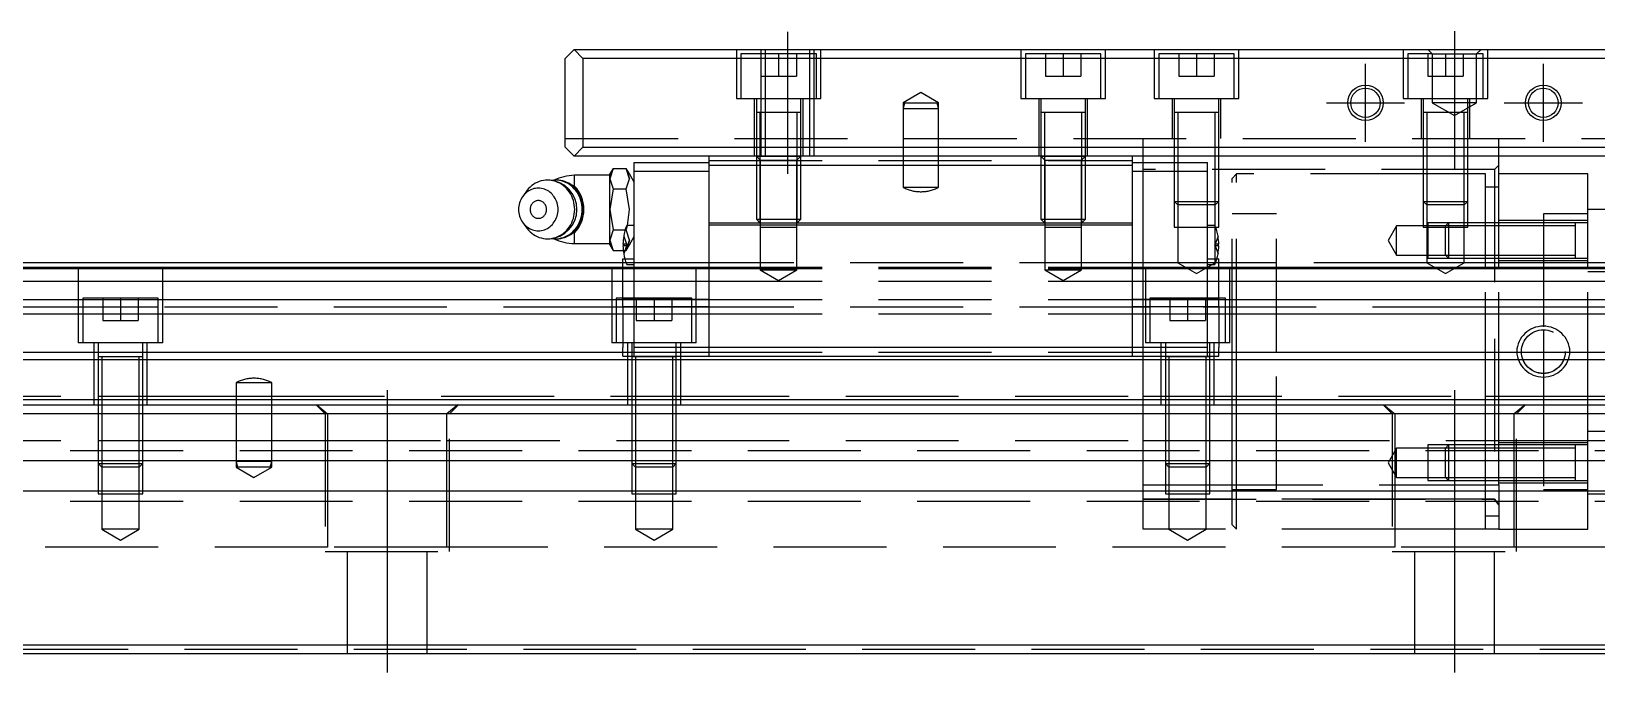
# Model space of a CAD drawing. Extents: x -11 to 1025, y -330 to 120.
# Drawn here: x 250 to 426, y -307.1 to -234 of the extents above; entities that cross this region are included whole.
import ezdxf

# ---------------------------------------------------------------- set-up
doc = ezdxf.new("R2010")
doc.units = 0
doc.linetypes.add('CENTER', pattern=[50.8, 31.75, -6.35, 6.35, -6.35])
doc.linetypes.add('DASHED', pattern=[19.05, 12.7, -6.35])
doc.layers.get('0').update_dxf_attribs({"linetype": 'CONTINUOUS'})
doc.layers.add('CENTER', color=1, linetype='CENTER')

msp = doc.modelspace()

# ---------------------------------------------------------------- linework, layer by layer
at = {"color": 7, "linetype": 'CONTINUOUS'}
for p, q in [((311, -236), (310, -237)), ((310, -247), (310, -237)), ((311, -236), (509, -236)), ((312, -237), (311, -236)), ((312, -237), (312, -247)), ((508, -237), (312, -237)), ((336.5, -243.1), (331.5, -243.1)), ((336.5, -243.1), (331.5, -243.1)), ((368.5, -243.1), (363.5, -243.1)), ((368.5, -243.1), (363.5, -243.1)), ((310, -247), (311, -248)), ((311, -248), (312, -247)), ((509, -248), (311, -248)), ((312, -247), (508, -247)), ((326.2, -249), (326.2, -248)), ((373.8, -249), (373.8, -248)), ((375, -248.7), (375, -248)), ((415, -260.5), (415, -248)), ((315.4, -249.38), (315.04, -250)), ((315.4, -249.38), (315.04, -250.54)), ((315.4, -249.38), (315.4, -249.38)), ((315.4, -249.38), (316.87, -249.38)), ((317.22, -250), (316.87, -249.38)), ((317.22, -250.54), (316.87, -249.38)), ((317.77, -249.7), (317.77, -248.7)), ((317.77, -248.7), (326.2, -248.7)), ((317.77, -269.5), (317.77, -249.7)), ((317.77, -249.7), (326.2, -249.7)), ((326.2, -255.5), (326.2, -249)), ((326.2, -249), (373.8, -249)), ((373.8, -248.7), (382.23, -248.7)), ((373.8, -255.5), (373.8, -249)), ((373.8, -249.7), (382.23, -249.7)), ((382.23, -249.7), (382.23, -248.7)), ((382.23, -269.5), (382.23, -249.7)), ((305.88, -251.65), (305.71, -251.84)), ((306.05, -251.48), (305.88, -251.65)), ((306.24, -251.32), (306.05, -251.48)), ((306.31, -251.71), (306.15, -251.78)), ((306.44, -251.18), (306.24, -251.32)), ((306.48, -251.66), (306.31, -251.71)), ((306.64, -251.05), (306.44, -251.18)), ((306.65, -251.63), (306.48, -251.66)), ((306.86, -250.95), (306.64, -251.05)), ((306.82, -251.61), (306.65, -251.63)), ((307, -251.6), (306.82, -251.61)), ((307.08, -250.86), (306.86, -250.95)), ((307.17, -251.61), (307, -251.6)), ((307.31, -250.79), (307.08, -250.86)), ((307.34, -251.63), (307.17, -251.61)), ((307.55, -250.74), (307.31, -250.79)), ((307.51, -251.67), (307.34, -251.63)), ((307.68, -251.72), (307.51, -251.67)), ((307.78, -250.71), (307.55, -250.74)), ((307.84, -251.79), (307.68, -251.72)), ((308.02, -250.7), (307.78, -250.71)), ((308.26, -250.71), (308.02, -250.7)), ((308.5, -250.74), (308.26, -250.71)), ((308.88, -250.7), (308.47, -250.73)), ((308.73, -250.79), (308.5, -250.74)), ((308.96, -250.86), (308.73, -250.79)), ((309.12, -250.71), (308.88, -250.7)), ((309.03, -250.7), (308.88, -250.7)), ((309.19, -250.95), (308.96, -250.86)), ((309.27, -250.71), (309.03, -250.7)), ((309.36, -250.74), (309.12, -250.71)), ((309.4, -251.06), (309.19, -250.95)), ((309.51, -250.74), (309.27, -250.71)), ((309.59, -250.79), (309.36, -250.74)), ((309.61, -251.19), (309.4, -251.06)), ((309.74, -250.79), (309.51, -250.74)), ((309.82, -250.86), (309.59, -250.79)), ((309.81, -251.33), (309.61, -251.19)), ((309.97, -250.86), (309.74, -250.79)), ((310, -251.49), (309.81, -251.33)), ((310.04, -250.95), (309.82, -250.86)), ((310.2, -250.95), (309.97, -250.86)), ((310.17, -251.67), (310, -251.49)), ((310.26, -251.06), (310.04, -250.95)), ((310.34, -251.86), (310.17, -251.67)), ((310.42, -251.06), (310.2, -250.95)), ((310.47, -251.19), (310.26, -251.06)), ((310.28, -250.99), (311.04, -251.39)), ((310.62, -251.19), (310.42, -251.06)), ((310.67, -251.33), (310.47, -251.19)), ((310.82, -251.33), (310.62, -251.19)), ((310.86, -251.49), (310.67, -251.33)), ((311.01, -251.49), (310.82, -251.33)), ((311.03, -251.67), (310.86, -251.49)), ((311.19, -251.67), (311.01, -251.49)), ((311.2, -251.86), (311.03, -251.67)), ((315.04, -250.15), (311.04, -250.15)), ((311.04, -251.39), (311.04, -250.15)), ((311.35, -251.86), (311.19, -251.67)), ((315.04, -250.54), (315.04, -250)), ((315.04, -254), (315.04, -250.54)), ((315.04, -250.54), (315.4, -251.69)), ((315.4, -251.69), (315.04, -254)), ((315.4, -251.69), (316.87, -251.69)), ((316.87, -251.69), (317.22, -250.54)), ((317.22, -254), (316.87, -251.69)), ((317.77, -250.94), (317.22, -250)), ((425, -250), (415, -250)), ((425, -260.5), (425, -250)), ((304.83, -253.43), (304.8, -253.62)), ((304.88, -253.25), (304.83, -253.43)), ((304.94, -253.07), (304.88, -253.25)), ((305.02, -252.9), (304.94, -253.07)), ((305.1, -252.73), (305.02, -252.9)), ((305.2, -252.58), (305.1, -252.73)), ((305.56, -252.04), (305.2, -252.58)), ((305.31, -252.43), (305.2, -252.58)), ((305.43, -252.29), (305.31, -252.43)), ((305.56, -252.16), (305.43, -252.29)), ((305.71, -251.84), (305.56, -252.04)), ((305.69, -252.05), (305.56, -252.16)), ((305.84, -251.95), (305.69, -252.05)), ((305.99, -251.86), (305.84, -251.95)), ((306.15, -251.78), (305.99, -251.86)), ((306.23, -253.43), (306.19, -253.5)), ((306.28, -253.36), (306.23, -253.43)), ((306.33, -253.29), (306.28, -253.36)), ((306.39, -253.23), (306.33, -253.29)), ((306.46, -253.18), (306.39, -253.23)), ((306.52, -253.13), (306.46, -253.18)), ((306.59, -253.09), (306.52, -253.13)), ((306.67, -253.06), (306.59, -253.09)), ((306.75, -253.03), (306.67, -253.06)), ((306.82, -253.02), (306.75, -253.03)), ((306.9, -253), (306.82, -253.02)), ((306.99, -253), (306.9, -253)), ((307.07, -253), (306.99, -253)), ((307.15, -253.02), (307.07, -253)), ((307.22, -253.03), (307.15, -253.02)), ((307.3, -253.06), (307.22, -253.03)), ((307.38, -253.09), (307.3, -253.06)), ((307.45, -253.13), (307.38, -253.09)), ((307.52, -253.18), (307.45, -253.13)), ((307.58, -253.23), (307.52, -253.18)), ((307.64, -253.29), (307.58, -253.23)), ((307.69, -253.36), (307.64, -253.29)), ((307.74, -253.43), (307.69, -253.36)), ((307.79, -253.5), (307.74, -253.43)), ((308, -251.87), (307.84, -251.79)), ((308.15, -251.96), (308, -251.87)), ((308.29, -252.06), (308.15, -251.96)), ((308.43, -252.18), (308.29, -252.06)), ((308.56, -252.31), (308.43, -252.18)), ((308.67, -252.45), (308.56, -252.31)), ((308.78, -252.59), (308.67, -252.45)), ((308.88, -252.75), (308.78, -252.59)), ((308.96, -252.91), (308.88, -252.75)), ((309.03, -253.08), (308.96, -252.91)), ((309.09, -253.26), (309.03, -253.08)), ((309.14, -253.44), (309.09, -253.26)), ((309.18, -253.63), (309.14, -253.44)), ((310.49, -252.06), (310.34, -251.86)), ((310.62, -252.28), (310.49, -252.06)), ((310.74, -252.5), (310.62, -252.28)), ((310.84, -252.74), (310.74, -252.5)), ((310.92, -252.98), (310.84, -252.74)), ((310.98, -253.23), (310.92, -252.98)), ((311.03, -253.48), (310.98, -253.23)), ((311.06, -253.74), (311.03, -253.48)), ((311.34, -252.06), (311.2, -251.86)), ((311.48, -252.28), (311.34, -252.06)), ((311.5, -252.06), (311.35, -251.86)), ((311.59, -252.5), (311.48, -252.28)), ((311.63, -252.28), (311.5, -252.06)), ((311.69, -252.74), (311.59, -252.5)), ((311.75, -252.5), (311.63, -252.28)), ((311.78, -252.98), (311.69, -252.74)), ((311.85, -252.74), (311.75, -252.5)), ((311.84, -253.23), (311.78, -252.98)), ((311.89, -253.48), (311.84, -253.23)), ((311.93, -252.98), (311.85, -252.74)), ((311.92, -253.74), (311.89, -253.48)), ((312, -253.23), (311.93, -252.98)), ((312.04, -253.48), (312, -253.23)), ((312.07, -253.74), (312.04, -253.48)), ((304.8, -253.62), (304.77, -253.81)), ((304.77, -253.81), (304.77, -254)), ((304.77, -254), (304.77, -254.19)), ((304.77, -254.19), (304.8, -254.38)), ((304.8, -254.38), (304.83, -254.57)), ((304.83, -254.57), (304.88, -254.75)), ((304.88, -254.75), (304.94, -254.93)), ((304.94, -254.93), (305.02, -255.1)), ((305.02, -255.1), (305.1, -255.27)), ((306.08, -253.83), (306.06, -253.91)), ((306.06, -253.91), (306.06, -254)), ((306.06, -254), (306.06, -254.09)), ((306.06, -254.09), (306.08, -254.17)), ((306.09, -253.74), (306.08, -253.83)), ((306.08, -254.17), (306.09, -254.26)), ((306.12, -253.66), (306.09, -253.74)), ((306.09, -254.26), (306.12, -254.34)), ((306.15, -253.58), (306.12, -253.66)), ((306.12, -254.34), (306.15, -254.42)), ((306.19, -253.5), (306.15, -253.58)), ((306.15, -254.42), (306.19, -254.5)), ((306.19, -254.5), (306.23, -254.57)), ((306.23, -254.57), (306.28, -254.64)), ((306.28, -254.64), (306.33, -254.71)), ((306.33, -254.71), (306.39, -254.77)), ((306.39, -254.77), (306.46, -254.82)), ((306.46, -254.82), (306.52, -254.87)), ((306.52, -254.87), (306.59, -254.91)), ((306.59, -254.91), (306.67, -254.94)), ((306.67, -254.94), (306.75, -254.97)), ((306.75, -254.97), (306.82, -254.98)), ((306.82, -254.98), (306.9, -255)), ((306.9, -255), (306.99, -255)), ((306.99, -255), (307.07, -255)), ((307.07, -255), (307.15, -254.98)), ((307.15, -254.98), (307.22, -254.97)), ((307.22, -254.97), (307.3, -254.94)), ((307.3, -254.94), (307.38, -254.91)), ((307.38, -254.91), (307.45, -254.87)), ((307.45, -254.87), (307.52, -254.82)), ((307.52, -254.82), (307.58, -254.77)), ((307.58, -254.77), (307.64, -254.71)), ((307.64, -254.71), (307.69, -254.64)), ((307.69, -254.64), (307.74, -254.57)), ((307.74, -254.57), (307.79, -254.5)), ((307.82, -253.58), (307.79, -253.5)), ((307.79, -254.5), (307.82, -254.42)), ((307.85, -253.66), (307.82, -253.58)), ((307.82, -254.42), (307.85, -254.34)), ((307.88, -253.74), (307.85, -253.66)), ((307.85, -254.34), (307.88, -254.26)), ((307.9, -253.83), (307.88, -253.74)), ((307.88, -254.26), (307.9, -254.17)), ((307.91, -253.91), (307.9, -253.83)), ((307.9, -254.17), (307.91, -254.09)), ((307.91, -254), (307.91, -253.91)), ((307.91, -254.09), (307.91, -254)), ((308.88, -255.25), (308.96, -255.09)), ((308.96, -255.09), (309.03, -254.92)), ((309.03, -254.92), (309.09, -254.74)), ((309.09, -254.74), (309.14, -254.56)), ((309.14, -254.56), (309.18, -254.37)), ((309.2, -253.81), (309.18, -253.63)), ((309.18, -254.37), (309.2, -254.19)), ((309.2, -254), (309.2, -253.81)), ((309.2, -254.19), (309.2, -254)), ((310.84, -255.26), (310.92, -255.02)), ((310.92, -255.02), (310.98, -254.77)), ((310.98, -254.77), (311.03, -254.52)), ((311.03, -254.52), (311.06, -254.26)), ((311.07, -254), (311.06, -253.74)), ((311.06, -254.26), (311.07, -254)), ((311.69, -255.26), (311.78, -255.02)), ((311.78, -255.02), (311.84, -254.77)), ((311.84, -254.77), (311.89, -254.52)), ((311.85, -255.26), (311.93, -255.02)), ((311.89, -254.52), (311.92, -254.26)), ((311.93, -254), (311.92, -253.74)), ((311.92, -254.26), (311.93, -254)), ((311.93, -255.02), (312, -254.77)), ((312, -254.77), (312.04, -254.52)), ((312.04, -254.52), (312.07, -254.26)), ((312.08, -254), (312.07, -253.74)), ((312.07, -254.26), (312.08, -254)), ((315.04, -254), (315.4, -256.31)), ((315.04, -257.46), (315.04, -254)), ((317, -255.8), (317.22, -254)), ((429, -254), (425, -254)), ((305.1, -255.27), (305.2, -255.42)), ((305.2, -255.42), (305.31, -255.57)), ((305.2, -255.42), (305.56, -255.96)), ((305.31, -255.57), (305.43, -255.71)), ((305.43, -255.71), (305.56, -255.84)), ((305.56, -255.84), (305.69, -255.95)), ((305.56, -255.96), (305.71, -256.16)), ((305.69, -255.95), (305.84, -256.05)), ((305.71, -256.16), (305.88, -256.35)), ((305.84, -256.05), (305.99, -256.14)), ((305.88, -256.35), (306.05, -256.52)), ((305.99, -256.14), (306.15, -256.22)), ((306.05, -256.52), (306.24, -256.68)), ((306.15, -256.22), (306.31, -256.29)), ((306.24, -256.68), (306.44, -256.82)), ((306.31, -256.29), (306.48, -256.34)), ((306.44, -256.82), (306.64, -256.95)), ((306.48, -256.34), (306.65, -256.37)), ((306.64, -256.95), (306.86, -257.05)), ((306.65, -256.37), (306.82, -256.39)), ((306.82, -256.39), (307, -256.4)), ((307, -256.4), (307.17, -256.39)), ((307.17, -256.39), (307.34, -256.37)), ((307.34, -256.37), (307.51, -256.33)), ((307.51, -256.33), (307.68, -256.28)), ((307.68, -256.28), (307.84, -256.21)), ((307.84, -256.21), (308, -256.13)), ((308, -256.13), (308.15, -256.04)), ((308.15, -256.04), (308.29, -255.94)), ((308.29, -255.94), (308.43, -255.82)), ((308.43, -255.82), (308.56, -255.69)), ((308.56, -255.69), (308.67, -255.55)), ((308.67, -255.55), (308.78, -255.41)), ((308.78, -255.41), (308.88, -255.25)), ((309.19, -257.05), (309.4, -256.94)), ((309.4, -256.94), (309.61, -256.81)), ((309.61, -256.81), (309.81, -256.67)), ((309.81, -256.67), (310, -256.51)), ((310, -256.51), (310.17, -256.33)), ((310.04, -257.05), (310.26, -256.94)), ((310.17, -256.33), (310.34, -256.14)), ((310.2, -257.05), (310.42, -256.94)), ((310.26, -256.94), (310.47, -256.81)), ((311.04, -256.61), (310.28, -257.01)), ((310.34, -256.14), (310.49, -255.94)), ((310.42, -256.94), (310.62, -256.81)), ((310.47, -256.81), (310.67, -256.67)), ((310.49, -255.94), (310.62, -255.72)), ((310.62, -255.72), (310.74, -255.5)), ((310.62, -256.81), (310.82, -256.67)), ((310.67, -256.67), (310.86, -256.51)), ((310.74, -255.5), (310.84, -255.26)), ((310.82, -256.67), (311.01, -256.51)), ((310.86, -256.51), (311.03, -256.33)), ((311.01, -256.51), (311.19, -256.33)), ((311.03, -256.33), (311.2, -256.14)), ((311.04, -257.85), (311.04, -256.61)), ((311.19, -256.33), (311.35, -256.14)), ((311.2, -256.14), (311.34, -255.94)), ((311.34, -255.94), (311.48, -255.72)), ((311.35, -256.14), (311.5, -255.94)), ((311.48, -255.72), (311.59, -255.5)), ((311.5, -255.94), (311.63, -255.72)), ((311.59, -255.5), (311.69, -255.26)), ((311.63, -255.72), (311.75, -255.5)), ((311.75, -255.5), (311.85, -255.26)), ((315.4, -256.31), (315.04, -257.46)), ((315.4, -256.31), (316.74, -256.31)), ((317.77, -255.8), (316.99, -255.8)), ((326.2, -255.5), (373.8, -255.5)), ((326.2, -255.75), (326.2, -255.5)), ((326.2, -269.5), (326.2, -255.75)), ((326.2, -255.75), (373.8, -255.75)), ((373.8, -255.75), (373.8, -255.5)), ((373.8, -269.5), (373.8, -255.75)), ((383.01, -255.8), (382.23, -255.8)), ((423.6, -257.36), (423.6, -255.5)), ((423.6, -257.5), (423.6, -255.5)), ((306.86, -257.05), (307.08, -257.14)), ((307.08, -257.14), (307.31, -257.21)), ((307.31, -257.21), (307.55, -257.26)), ((307.55, -257.26), (307.78, -257.29)), ((307.78, -257.29), (308.02, -257.3)), ((308.02, -257.3), (308.26, -257.29)), ((308.26, -257.29), (308.5, -257.26)), ((308.47, -257.27), (308.88, -257.3)), ((308.5, -257.26), (308.73, -257.21)), ((308.73, -257.21), (308.96, -257.14)), ((308.88, -257.3), (309.12, -257.29)), ((308.88, -257.3), (309.03, -257.3)), ((308.96, -257.14), (309.19, -257.05)), ((309.03, -257.3), (309.27, -257.29)), ((309.12, -257.29), (309.36, -257.26)), ((309.27, -257.29), (309.51, -257.26)), ((309.36, -257.26), (309.59, -257.21)), ((309.51, -257.26), (309.74, -257.21)), ((309.59, -257.21), (309.82, -257.14)), ((309.74, -257.21), (309.97, -257.14)), ((309.82, -257.14), (310.04, -257.05)), ((309.97, -257.14), (310.2, -257.05)), ((311.04, -257.85), (315.04, -257.85)), ((315.04, -258), (315.04, -257.46)), ((315.04, -257.46), (315.4, -258.62)), ((315.04, -258), (315.4, -258.62)), ((315.4, -258.62), (315.4, -258.62)), ((315.4, -258.62), (316.53, -258.62)), ((316.5, -257.9), (316.58, -257.9)), ((316.58, -258.1), (316.5, -258.1)), ((316.58, -257.9), (316.58, -258.1)), ((383.42, -258.1), (383.42, -257.9)), ((383.42, -257.9), (383.5, -257.9)), ((383.5, -258.1), (383.42, -258.1)), ((423.6, -257.64), (423.6, -257.36)), ((423.6, -259.5), (423.6, -257.64)), ((0, -260.5), (316.5, -260.5)), ((316.5, -260), (28, -260)), ((316.5, -262.17), (316.5, -259.57)), ((316.5, -259.57), (316.71, -259.57)), ((316.99, -260.2), (317.77, -260.2)), ((382.23, -260.2), (383.01, -260.2)), ((383.29, -259.57), (383.5, -259.57)), ((383.5, -262.17), (383.5, -259.57)), ((383.5, -260.5), (436.5, -260.5)), ((423.6, -259.5), (423.6, -259.5)), ((0, -260.66), (316.5, -260.66)), ((0, -262.06), (316.5, -262.06)), ((316.5, -264.08), (316.5, -262.17)), ((383.5, -260.66), (436.5, -260.66)), ((383.5, -262.06), (436.5, -262.06)), ((383.5, -264.08), (383.5, -262.17)), ((0, -264.14), (316.5, -264.14)), ((0, -265.76), (316.5, -265.76)), ((316.5, -264.08), (317.77, -264.08)), ((316.5, -264.93), (316.5, -264.08)), ((316.5, -264.93), (316.5, -269.54)), ((316.5, -264.93), (317.77, -264.93)), ((382.23, -264.08), (383.5, -264.08)), ((382.23, -264.93), (383.5, -264.93)), ((383.5, -264.93), (383.5, -264.08)), ((383.5, -264.14), (436.5, -264.14)), ((383.5, -264.93), (383.5, -269.54)), ((383.5, -265.76), (436.5, -265.76)), ((0, -270.05), (316.5, -270.05)), ((0, -270.9), (820, -270.9)), ((316.5, -270.5), (316.5, -269.54)), ((316.5, -270.5), (317.77, -270.5)), ((317.77, -270.5), (317.77, -269.5)), ((317.77, -269.5), (326.2, -269.5)), ((317.77, -270.5), (326.2, -270.5)), ((326.2, -270.5), (326.2, -269.5)), ((326.2, -269.5), (373.8, -269.5)), ((326.2, -270.5), (373.8, -270.5)), ((373.8, -269.5), (382.23, -269.5)), ((373.8, -270.5), (373.8, -269.5)), ((373.8, -270.5), (382.23, -270.5)), ((382.23, -270.5), (382.23, -269.5)), ((382.23, -270.5), (383.5, -270.5)), ((383.5, -270.5), (383.5, -269.54)), ((383.5, -270.05), (436.5, -270.05)), ((0, -275.4), (820, -275.4)), ((1, -276), (819, -276)), ((818, -277), (2, -277)), ((423.6, -284.5), (423.6, -280.5)), ((423.6, -282.5), (423.6, -280.5)), ((423.6, -282.5), (423.6, -280.5)), ((818, -282.3), (2, -282.3)), ((423.6, -284.5), (423.6, -284.15)), ((818, -285.7), (2, -285.7)), ((819, -304), (1, -304)), ((2, -303), (818, -303))]:
    msp.add_line(p, q, dxfattribs=at)
at = {"color": 3, "linetype": 'DASHED'}
for p, q in [((329.25, -236), (329.25, -241.5)), ((329.75, -236.5), (329.75, -241.5)), ((338.25, -236.5), (329.75, -236.5)), ((332, -236), (332, -236.5)), ((332, -236.5), (332, -239)), ((332.5, -236), (332.5, -248)), ((334, -236.5), (334, -239)), ((336, -236.5), (336, -239)), ((337.5, -248), (337.5, -236)), ((338, -236.5), (338, -236)), ((338, -241.5), (338, -236.5)), ((338.25, -241.5), (338.25, -236.5)), ((338.75, -241.5), (338.75, -236)), ((361.25, -236), (361.25, -241.5)), ((361.75, -236.5), (361.75, -241.5)), ((370.25, -236.5), (361.75, -236.5)), ((364, -236.5), (364, -239)), ((366, -236.5), (366, -239)), ((368, -236.5), (368, -239)), ((370.25, -241.5), (370.25, -236.5)), ((370.75, -241.5), (370.75, -236)), ((376.25, -236), (376.25, -241.5)), ((376.75, -236.5), (376.75, -241.5)), ((385.25, -236.5), (376.75, -236.5)), ((379, -236.5), (379, -239)), ((381, -236.5), (381, -239)), ((383, -236.5), (383, -239)), ((385.25, -241.5), (385.25, -236.5)), ((385.75, -241.5), (385.75, -236)), ((404.25, -236), (404.25, -241.5)), ((404.75, -236.5), (404.75, -241.5)), ((407.5, -236.5), (404.75, -236.5)), ((407, -236), (407.5, -236.5)), ((407, -236.5), (407, -239)), ((407.5, -236.5), (407.5, -242)), ((407.5, -236.5), (412.5, -236.5)), ((409, -236.5), (409, -239)), ((411, -236.5), (411, -239)), ((412.5, -236.5), (413, -236)), ((412.5, -242), (412.5, -236.5)), ((413.25, -236.5), (412.5, -236.5)), ((413.25, -241.5), (413.25, -236.5)), ((413.75, -241.5), (413.75, -236)), ((332, -239), (332, -241.5)), ((332, -239), (334, -239)), ((334, -239), (336, -239)), ((364, -239), (366, -239)), ((366, -239), (368, -239)), ((379, -239), (381, -239)), ((381, -239), (383, -239)), ((407, -239), (409, -239)), ((409, -239), (411, -239)), ((350, -240.85), (348, -242)), ((352, -242), (350, -240.85)), ((329.25, -241.5), (338.75, -241.5)), ((331.25, -241.5), (331.25, -248)), ((331.5, -241.5), (331.5, -243.1)), ((332, -241.5), (332, -243.1)), ((336.5, -243.1), (336.5, -241.5)), ((336.75, -248), (336.75, -241.5)), ((338, -248), (338, -241.5)), ((348, -242), (348, -242.63)), ((348.17, -242), (348, -242.63)), ((348, -242), (350, -242)), ((348, -242.63), (348, -248)), ((348, -242.63), (352, -242.63)), ((350, -242), (352, -242)), ((352, -242.63), (351.83, -242)), ((352, -242.63), (352, -242)), ((352, -248), (352, -242.63)), ((361.25, -241.5), (370.75, -241.5)), ((363.25, -241.5), (363.25, -248)), ((363.5, -241.5), (363.5, -243.1)), ((368.5, -243.1), (368.5, -241.5)), ((368.75, -248), (368.75, -241.5)), ((376.25, -241.5), (385.75, -241.5)), ((378.25, -241.5), (378.25, -246)), ((378.5, -241.5), (378.5, -243.1)), ((383.5, -243.1), (383.5, -241.5)), ((383.75, -246), (383.75, -241.5)), ((404.25, -241.5), (413.75, -241.5)), ((406.25, -241.5), (406.25, -246)), ((406.5, -241.5), (406.5, -243.1)), ((407.5, -242), (410, -243.44)), ((412.5, -242), (407.5, -242)), ((410, -243.44), (412.5, -242)), ((411.5, -243.1), (411.5, -241.5)), ((411.75, -246), (411.75, -241.5)), ((331.5, -243.1), (331.5, -248)), ((331.5, -243.1), (331.5, -243.1)), ((331.5, -243.1), (331.5, -243.11)), ((336.5, -243.1), (331.5, -243.1)), ((331.9, -243.1), (331.9, -248)), ((332, -243.1), (332, -248)), ((336.1, -248), (336.1, -243.1)), ((336.5, -243.1), (336.5, -243.1)), ((336.5, -248), (336.5, -243.1)), ((336.5, -243.11), (336.5, -243.1)), ((363.5, -243.1), (363.5, -243.11)), ((363.5, -243.1), (363.5, -248)), ((363.5, -243.1), (363.5, -243.1)), ((368.5, -243.1), (363.5, -243.1)), ((363.9, -243.1), (363.9, -248)), ((368.1, -248), (368.1, -243.1)), ((368.5, -243.11), (368.5, -243.1)), ((368.5, -243.1), (368.5, -243.1)), ((368.5, -248), (368.5, -243.1)), ((378.5, -243.1), (378.5, -246)), ((378.5, -243.1), (378.5, -243.1)), ((378.5, -243.1), (378.5, -243.11)), ((383.5, -243.1), (378.5, -243.1)), ((378.9, -243.1), (378.9, -246)), ((383.1, -246), (383.1, -243.1)), ((383.5, -243.1), (383.5, -243.1)), ((383.5, -246), (383.5, -243.1)), ((383.5, -243.11), (383.5, -243.1)), ((406.5, -243.1), (406.5, -246)), ((406.5, -243.1), (406.5, -243.1)), ((406.5, -243.1), (406.5, -243.11)), ((411.5, -243.1), (406.5, -243.1)), ((406.9, -243.1), (406.9, -246)), ((411.1, -246), (411.1, -243.1)), ((411.5, -243.1), (411.5, -243.1)), ((411.5, -246), (411.5, -243.1)), ((411.5, -243.11), (411.5, -243.1)), ((310, -246), (510, -246)), ((375, -248), (375, -246)), ((378.5, -246), (378.5, -253.1)), ((378.5, -246), (378.5, -253.1)), ((378.9, -246), (378.9, -253.5)), ((383.1, -253.5), (383.1, -246)), ((383.5, -253.1), (383.5, -246)), ((383.5, -253.1), (383.5, -246)), ((406.5, -246), (406.5, -248)), ((406.5, -246), (406.5, -248)), ((406.9, -246), (406.9, -248)), ((411.1, -248), (411.1, -246)), ((411.5, -248), (411.5, -246)), ((411.5, -248), (411.5, -246)), ((415, -248), (415, -246)), ((331.5, -248), (331.94, -248.44)), ((331.5, -248), (331.5, -255.1)), ((331.5, -248), (336.5, -248)), ((331.9, -248), (331.9, -255.5)), ((336.06, -248.44), (336.5, -248)), ((336.1, -255.5), (336.1, -248)), ((336.5, -255.1), (336.5, -248)), ((348, -248), (348, -251.5)), ((352, -251.5), (352, -248)), ((363.5, -248), (363.94, -248.44)), ((363.5, -248), (363.5, -255.1)), ((363.5, -248), (368.5, -248)), ((363.9, -248), (363.9, -255.5)), ((368.06, -248.44), (368.5, -248)), ((368.1, -255.5), (368.1, -248)), ((368.5, -255.1), (368.5, -248)), ((406.5, -248), (406.5, -253.1)), ((406.5, -248), (406.5, -253.1)), ((406.9, -248), (406.9, -253.5)), ((411.1, -253.5), (411.1, -248)), ((411.5, -253.1), (411.5, -248)), ((411.5, -253.1), (411.5, -248)), ((315.04, -250.54), (315.4, -249.38)), ((316.87, -249.38), (317.22, -250.54)), ((326.2, -248.5), (373.8, -248.5)), ((331.94, -248.44), (331.94, -256)), ((331.94, -248.44), (336.06, -248.44)), ((336.06, -256), (336.06, -248.44)), ((363.94, -248.44), (363.94, -256)), ((363.94, -248.44), (368.06, -248.44)), ((368.06, -256), (368.06, -248.44)), ((375, -260.5), (375, -248.7)), ((414.5, -249.5), (375, -249.5)), ((415, -249), (414.5, -249.5)), ((414.5, -249.5), (414.5, -286.62)), ((348, -251.5), (352, -251.5)), ((385.5, -250), (385, -250.5)), ((385, -270), (385, -250.5)), ((406.5, -250), (385.5, -250)), ((385.5, -270), (385.5, -250)), ((406.9, -250), (406.5, -250)), ((411.1, -250), (406.9, -250)), ((411.5, -250), (411.1, -250)), ((413.5, -250), (411.5, -250)), ((413.5, -255.5), (413.5, -250)), ((415, -251.5), (413.5, -251.5)), ((349.94, -252), (350.06, -252)), ((378.5, -253.1), (378.9, -253.5)), ((378.5, -253.1), (378.5, -256)), ((378.5, -253.1), (383.5, -253.1)), ((383.1, -253.5), (383.5, -253.1)), ((383.5, -256), (383.5, -253.1)), ((406.5, -253.1), (406.9, -253.5)), ((406.5, -253.1), (406.5, -256)), ((406.5, -253.1), (411.5, -253.1)), ((411.1, -253.5), (411.5, -253.1)), ((411.5, -256), (411.5, -253.1)), ((331.5, -255.1), (331.9, -255.5)), ((331.5, -255.1), (336.5, -255.1)), ((336.1, -255.5), (336.5, -255.1)), ((363.5, -255.1), (363.9, -255.5)), ((363.5, -255.1), (368.5, -255.1)), ((368.1, -255.5), (368.5, -255.1)), ((378.9, -253.5), (378.9, -256)), ((383.1, -253.5), (378.9, -253.5)), ((383.1, -256), (383.1, -253.5)), ((390, -254.5), (385, -254.5)), ((390, -270), (390, -254.5)), ((406.9, -253.5), (406.9, -256)), ((411.1, -253.5), (406.9, -253.5)), ((411.1, -256), (411.1, -253.5)), ((425, -254.5), (420, -254.5)), ((420, -254.5), (420, -267.54)), ((316.58, -257), (316.9, -257.9)), ((316.58, -257), (316.58, -257)), ((316.58, -257), (316.58, -257)), ((316.58, -257), (316.58, -257)), ((316.58, -257), (316.58, -257)), ((316.74, -256.31), (316.87, -256.31)), ((316.87, -256.31), (317, -255.8)), ((317.22, -257.46), (316.87, -256.31)), ((331.93, -256), (331.93, -260.8)), ((331.93, -256), (336.07, -256)), ((336.07, -260.8), (336.07, -256)), ((363.93, -256), (363.93, -260.8)), ((363.93, -256), (368.07, -256)), ((368.07, -260.8), (368.07, -256)), ((378.5, -256), (383.5, -256)), ((378.9, -256), (378.9, -260)), ((383.1, -260), (383.1, -256)), ((383.42, -257), (383.1, -257.9)), ((383.42, -257), (383.42, -257)), ((383.42, -257), (383.42, -257)), ((403.5, -255.85), (402.55, -257.5)), ((407, -255.85), (403.5, -255.85)), ((403.5, -259.15), (403.5, -255.85)), ((406.5, -256), (411.5, -256)), ((406.9, -256), (406.9, -260)), ((409.35, -255.5), (407, -255.5)), ((407, -255.5), (407, -256)), ((409, -255.85), (407, -255.85)), ((407, -256), (407, -259.5)), ((409.35, -255.5), (409, -255.85)), ((411.5, -255.85), (409, -255.85)), ((409, -256), (409, -255.85)), ((409, -259.15), (409, -256)), ((411.5, -255.5), (409.35, -255.5)), ((411.5, -255.5), (409.35, -255.5)), ((409.35, -255.5), (409.35, -256)), ((409.35, -256), (409.35, -259.5)), ((411.1, -260), (411.1, -256)), ((415, -255.5), (411.5, -255.5)), ((415, -255.5), (411.5, -255.5)), ((415, -255.85), (411.5, -255.85)), ((413.5, -255.85), (413.5, -255.5)), ((413.5, -259.15), (413.5, -255.85)), ((425, -255.25), (415, -255.25)), ((423.6, -255.5), (415, -255.5)), ((423.6, -255.85), (415, -255.85)), ((423.6, -255.5), (423.59, -255.5)), ((423.6, -255.5), (423.6, -255.5)), ((425, -255.5), (423.6, -255.5)), ((423.6, -259.5), (423.6, -255.5)), ((315.4, -258.62), (315.04, -257.46)), ((316.53, -258.62), (316.87, -258.62)), ((316.9, -257.9), (316.58, -257.9)), ((316.9, -258.1), (316.58, -259)), ((316.9, -258.1), (316.58, -258.1)), ((317.22, -257.46), (316.87, -258.62)), ((316.87, -258.62), (317.22, -257.46)), ((316.87, -258.62), (317.22, -258)), ((316.9, -257.9), (316.94, -258)), ((316.9, -258.1), (316.94, -258)), ((317.22, -258), (317.77, -257.06)), ((383.1, -257.9), (383.06, -258)), ((383.1, -258.1), (383.06, -258)), ((383.42, -257.9), (383.1, -257.9)), ((383.1, -258.1), (383.42, -259)), ((383.42, -258.1), (383.1, -258.1)), ((402.55, -257.5), (403.5, -259.15)), ((255.25, -260.5), (255.25, -269)), ((264.75, -269), (264.75, -260.5)), ((315.25, -260.5), (315.25, -269)), ((316.84, -260), (316.5, -260)), ((316.5, -260.5), (317.77, -260.5)), ((316.58, -259), (316.58, -259)), ((316.58, -259), (316.58, -259)), ((316.71, -259.57), (317.77, -259.57)), ((317.77, -260), (316.84, -260)), ((326.2, -260), (317.77, -260)), ((317.77, -260.5), (326.2, -260.5)), ((324.75, -269), (324.75, -260.5)), ((373.8, -260), (326.2, -260)), ((326.2, -260.5), (373.8, -260.5)), ((375, -260), (373.8, -260)), ((373.8, -260.5), (382.23, -260.5)), ((378.9, -260), (375, -260)), ((375, -270.5), (375, -260.5)), ((375.25, -260.5), (375.25, -269)), ((378.9, -260), (381, -261.21)), ((383.1, -260), (378.9, -260)), ((381, -261.21), (383.1, -260)), ((382.23, -259.57), (383.29, -259.57)), ((382.23, -260.5), (383.5, -260.5)), ((390, -260), (383.1, -260)), ((383.42, -259), (383.42, -259)), ((383.42, -259), (383.42, -259)), ((384.75, -269), (384.75, -260.5)), ((406.9, -260), (390, -260)), ((403.5, -259.15), (407, -259.15)), ((406.9, -260), (409, -261.21)), ((411.1, -260), (406.9, -260)), ((407, -259.15), (409, -259.15)), ((407, -259.5), (409.35, -259.5)), ((409, -259.15), (409.35, -259.5)), ((409, -259.15), (415, -259.15)), ((409, -261.21), (411.1, -260)), ((409.35, -259.5), (415, -259.5)), ((409.35, -259.5), (415, -259.5)), ((413.5, -260), (411.1, -260)), ((413.5, -259.5), (413.5, -259.15)), ((413.5, -260.5), (413.5, -259.5)), ((415, -260), (413.5, -260)), ((413.5, -276), (413.5, -260.5)), ((415, -259.15), (423.6, -259.15)), ((415, -259.5), (423.6, -259.5)), ((415, -259.75), (425, -259.75)), ((420, -260), (415, -260)), ((415, -276), (415, -260.5)), ((425, -260), (420, -260)), ((423.59, -259.5), (423.6, -259.5)), ((423.6, -259.5), (423.6, -259.5)), ((423.6, -259.5), (425, -259.5)), ((429, -260), (425, -260)), ((425, -276), (425, -260.5)), ((316.5, -260.66), (317.77, -260.66)), ((316.5, -262.06), (317.77, -262.06)), ((317.77, -260.66), (326.2, -260.66)), ((317.77, -262.06), (326.2, -262.06)), ((326.2, -260.66), (373.8, -260.66)), ((326.2, -262.06), (373.8, -262.06)), ((331.93, -260.8), (334, -261.99)), ((331.93, -260.8), (336.07, -260.8)), ((334, -261.99), (336.07, -260.8)), ((363.93, -260.8), (366, -261.99)), ((363.93, -260.8), (368.07, -260.8)), ((366, -261.99), (368.07, -260.8)), ((373.8, -260.66), (382.23, -260.66)), ((373.8, -262.06), (382.23, -262.06)), ((382.23, -260.66), (383.5, -260.66)), ((382.23, -262.06), (383.5, -262.06)), ((425, -261), (429, -261)), ((255.75, -264), (255.75, -269)), ((264.25, -264), (255.75, -264)), ((258, -264), (258, -266.5)), ((260, -264), (260, -266.5)), ((262, -264), (262, -266.5)), ((264.25, -269), (264.25, -264)), ((315.75, -264), (315.75, -269)), ((316.5, -264), (315.75, -264)), ((317.77, -264), (316.5, -264)), ((324.25, -264), (317.77, -264)), ((318, -264), (318, -266.5)), ((320, -264), (320, -266.5)), ((322, -264), (322, -266.5)), ((324.25, -269), (324.25, -264)), ((375.75, -264), (375.75, -269)), ((382.23, -264), (375.75, -264)), ((378, -264), (378, -266.5)), ((380, -264), (380, -266.5)), ((382, -264), (382, -266.5)), ((383.5, -264), (382.23, -264)), ((384.25, -264), (383.5, -264)), ((384.25, -269), (384.25, -264)), ((255.75, -265), (204.25, -265)), ((264.25, -265), (255.75, -265)), ((315.75, -265), (264.25, -265)), ((316.5, -265), (315.75, -265)), ((316.5, -264.14), (317.77, -264.14)), ((317.77, -265), (316.5, -265)), ((316.5, -265.76), (317.77, -265.76)), ((317.77, -264.08), (326.2, -264.08)), ((317.77, -264.14), (326.2, -264.14)), ((317.77, -264.93), (326.2, -264.93)), ((324.25, -265), (317.77, -265)), ((317.77, -265.76), (326.2, -265.76)), ((326.2, -265), (324.25, -265)), ((326.2, -264.14), (373.8, -264.14)), ((373.8, -265), (326.2, -265)), ((326.2, -265.76), (373.8, -265.76)), ((373.8, -264.08), (382.23, -264.08)), ((373.8, -264.14), (382.23, -264.14)), ((373.8, -264.93), (382.23, -264.93)), ((375, -265), (373.8, -265)), ((373.8, -265.76), (382.23, -265.76)), ((375.75, -265), (375, -265)), ((413.5, -265), (375.75, -265)), ((382.23, -264.14), (383.5, -264.14)), ((382.23, -265.76), (383.5, -265.76)), ((415, -265), (413.5, -265)), ((425, -265), (415, -265)), ((435.75, -265), (425, -265)), ((258, -266.5), (260, -266.5)), ((260, -266.5), (262, -266.5)), ((318, -266.5), (320, -266.5)), ((320, -266.5), (322, -266.5)), ((378, -266.5), (380, -266.5)), ((380, -266.5), (382, -266.5)), ((420, -267.55), (420, -272.45)), ((264.75, -269), (255.25, -269)), ((257, -269), (257, -276)), ((257.5, -269), (257.5, -270.6)), ((262.5, -270.6), (262.5, -269)), ((263, -276), (263, -269)), ((324.75, -269), (315.25, -269)), ((317, -269), (317, -276)), ((317.5, -269), (317.5, -270.5)), ((322.5, -270.5), (322.5, -269)), ((323, -276), (323, -269)), ((384.75, -269), (375.25, -269)), ((377, -269), (377, -276)), ((377.5, -269), (377.5, -270.5)), ((382.5, -270.5), (382.5, -269)), ((383, -276), (383, -269)), ((257.5, -270.59), (257.5, -270.6)), ((257.5, -270.6), (257.5, -276)), ((257.5, -270.6), (257.5, -270.6)), ((262.5, -270.6), (257.5, -270.6)), ((257.9, -270.6), (257.9, -276)), ((262.1, -276), (262.1, -270.6)), ((262.5, -270.6), (262.5, -270.59)), ((262.5, -276), (262.5, -270.6)), ((262.5, -270.6), (262.5, -270.6)), ((316.5, -270.05), (317.77, -270.05)), ((317.5, -270.5), (317.5, -270.6)), ((317.5, -270.59), (317.5, -270.6)), ((317.5, -270.6), (317.5, -270.6)), ((317.5, -270.6), (317.5, -276)), ((322.5, -270.6), (317.5, -270.6)), ((317.77, -270.05), (326.2, -270.05)), ((317.9, -270.6), (317.9, -276)), ((322.1, -276), (322.1, -270.6)), ((322.5, -270.6), (322.5, -270.5)), ((322.5, -270.6), (322.5, -270.59)), ((322.5, -270.6), (322.5, -270.6)), ((322.5, -276), (322.5, -270.6)), ((326.2, -270.05), (373.8, -270.05)), ((373.8, -270.05), (382.23, -270.05)), ((375, -276), (375, -270.5)), ((377.5, -270.5), (377.5, -270.6)), ((377.5, -270.59), (377.5, -270.6)), ((377.5, -270.6), (377.5, -270.6)), ((377.5, -270.6), (377.5, -276)), ((382.5, -270.6), (377.5, -270.6)), ((377.9, -270.6), (377.9, -276)), ((382.1, -276), (382.1, -270.6)), ((382.23, -270.05), (383.5, -270.05)), ((382.5, -270.6), (382.5, -270.5)), ((382.5, -270.6), (382.5, -270.59)), ((382.5, -270.6), (382.5, -270.6)), ((382.5, -276), (382.5, -270.6)), ((385, -282.3), (385, -270)), ((385.5, -282.3), (385.5, -270)), ((390, -285.5), (390, -270)), ((420, -272.46), (420, -285.5)), ((273, -273.5), (273, -276)), ((277, -273.5), (273, -273.5)), ((275.06, -273), (274.94, -273)), ((277, -276), (277, -273.5)), ((202.5, -275), (257.5, -275)), ((257.5, -275), (257.9, -275)), ((257.5, -276), (257.5, -282.3)), ((257.5, -276), (257.5, -282.3)), ((257.9, -275), (262.1, -275)), ((257.9, -276), (257.9, -282.3)), ((262.1, -275), (262.5, -275)), ((262.1, -282.3), (262.1, -276)), ((262.5, -275), (273, -275)), ((262.5, -282.3), (262.5, -276)), ((262.5, -282.3), (262.5, -276)), ((273, -275), (277, -275)), ((273, -276), (273, -282.3)), ((277, -275), (317.5, -275)), ((277, -282.3), (277, -276)), ((282, -276), (283, -277)), ((282.06, -276), (283.29, -277)), ((297.94, -276), (296.71, -277)), ((297, -277), (298, -276)), ((317.5, -275), (317.9, -275)), ((317.5, -276), (317.5, -282.3)), ((317.5, -276), (317.5, -282.3)), ((317.9, -275), (322.1, -275)), ((317.9, -276), (317.9, -282.3)), ((322.1, -275), (322.5, -275)), ((322.1, -282.3), (322.1, -276)), ((322.5, -275), (375, -275)), ((322.5, -282.3), (322.5, -276)), ((322.5, -282.3), (322.5, -276)), ((375, -275), (377.5, -275)), ((375, -282.3), (375, -276)), ((377.5, -275), (377.9, -275)), ((377.5, -276), (377.5, -282.3)), ((377.5, -276), (377.5, -282.3)), ((377.9, -275), (413.5, -275)), ((377.9, -276), (377.9, -282.3)), ((382.1, -282.3), (382.1, -276)), ((382.5, -282.3), (382.5, -276)), ((382.5, -282.3), (382.5, -276)), ((402, -276), (403, -277)), ((402.06, -276), (403.29, -277)), ((413.5, -275), (415, -275)), ((413.5, -280.5), (413.5, -276)), ((415, -275), (425, -275)), ((415, -282.3), (415, -276)), ((417.94, -276), (416.71, -277)), ((417, -277), (418, -276)), ((425, -275), (437.5, -275)), ((425, -282.3), (425, -276)), ((283, -277), (283, -292.5)), ((283.29, -277), (283.29, -282.3)), ((296.71, -282.3), (296.71, -277)), ((297, -292.5), (297, -277)), ((403, -277), (403, -292.5)), ((403.29, -277), (403.29, -282.3)), ((416.71, -282.3), (416.71, -277)), ((417, -292.5), (417, -277)), ((429, -279), (425, -279)), ((819.5, -281.15), (0.5, -281.15)), ((202.5, -280), (257.5, -280)), ((257.5, -280), (257.9, -280)), ((257.9, -280), (262.1, -280)), ((262.1, -280), (262.5, -280)), ((262.5, -280), (273, -280)), ((273, -280), (277, -280)), ((277, -280), (283.29, -280)), ((283.29, -280), (296.71, -280)), ((296.71, -280), (317.5, -280)), ((317.5, -280), (317.9, -280)), ((317.9, -280), (322.1, -280)), ((322.1, -280), (322.5, -280)), ((322.5, -280), (375, -280)), ((375, -280), (377.5, -280)), ((377.5, -280), (377.9, -280)), ((377.9, -280), (390, -280)), ((390, -280), (413.5, -280)), ((403.5, -280.85), (402.55, -282.5)), ((407, -280.85), (403.5, -280.85)), ((403.5, -284.15), (403.5, -280.85)), ((409.35, -280.5), (407, -280.5)), ((407, -280.5), (407, -282.3)), ((409, -280.85), (407, -280.85)), ((409.35, -280.5), (409, -280.85)), ((415, -280.85), (409, -280.85)), ((409, -282.3), (409, -280.85)), ((415, -280.5), (409.35, -280.5)), ((415, -280.5), (409.35, -280.5)), ((409.35, -280.5), (409.35, -282.3)), ((413.5, -280), (415, -280)), ((413.5, -280.85), (413.5, -280.5)), ((413.5, -282.3), (413.5, -280.85)), ((415, -280), (416.71, -280)), ((425, -280.25), (415, -280.25)), ((416.71, -280.5), (415, -280.5)), ((416.71, -280.85), (415, -280.85)), ((416.71, -280), (420, -280)), ((423.6, -280.5), (416.71, -280.5)), ((423.6, -280.85), (416.71, -280.85)), ((420, -280), (425, -280)), ((425, -280.5), (423.59, -280.5)), ((423.6, -284.5), (423.6, -280.5)), ((423.6, -282.3), (423.6, -280.85)), ((425, -280), (429, -280)), ((257.5, -282.3), (257.5, -282.6)), ((257.5, -282.3), (257.5, -282.6)), ((257.5, -282.6), (257.9, -283)), ((257.5, -282.6), (257.5, -285.7)), ((257.5, -282.6), (262.5, -282.6)), ((257.9, -282.3), (257.9, -283)), ((257.9, -283), (257.9, -286)), ((262.1, -283), (257.9, -283)), ((262.1, -283), (262.1, -282.3)), ((262.1, -283), (262.5, -282.6)), ((262.1, -286), (262.1, -283)), ((262.5, -282.6), (262.5, -282.3)), ((262.5, -282.6), (262.5, -282.3)), ((262.5, -285.7), (262.5, -282.6)), ((273, -282.3), (273, -282.37)), ((273, -282.37), (273, -283)), ((273, -282.37), (273.17, -283)), ((277, -282.37), (273, -282.37)), ((273, -283), (275, -284.15)), ((277, -283), (273, -283)), ((275, -284.15), (277, -283)), ((276.83, -283), (277, -282.37)), ((277, -282.37), (277, -282.3)), ((277, -283), (277, -282.37)), ((283.29, -282.3), (283.29, -285.7)), ((296.71, -285.7), (296.71, -282.3)), ((317.5, -282.3), (317.5, -282.6)), ((317.5, -282.3), (317.5, -282.6)), ((317.5, -282.6), (317.9, -283)), ((317.5, -282.6), (317.5, -285.7)), ((317.5, -282.6), (322.5, -282.6)), ((317.9, -282.3), (317.9, -283)), ((317.9, -283), (317.9, -286)), ((322.1, -283), (317.9, -283)), ((322.1, -283), (322.1, -282.3)), ((322.1, -283), (322.5, -282.6)), ((322.1, -286), (322.1, -283)), ((322.5, -282.6), (322.5, -282.3)), ((322.5, -282.6), (322.5, -282.3)), ((322.5, -285.7), (322.5, -282.6)), ((375, -285), (375, -282.3)), ((377.5, -282.3), (377.5, -282.6)), ((377.5, -282.3), (377.5, -282.6)), ((377.5, -282.6), (377.9, -283)), ((377.5, -282.6), (377.5, -285.7)), ((377.5, -282.6), (382.5, -282.6)), ((377.9, -282.3), (377.9, -283)), ((377.9, -283), (377.9, -286)), ((382.1, -283), (377.9, -283)), ((382.1, -283), (382.1, -282.3)), ((382.1, -283), (382.5, -282.6)), ((382.1, -286), (382.1, -283)), ((382.5, -282.6), (382.5, -282.3)), ((382.5, -282.6), (382.5, -282.3)), ((382.5, -285.7), (382.5, -282.6)), ((385, -285.7), (385, -282.3)), ((385.5, -285.7), (385.5, -282.3)), ((402.55, -282.5), (403.5, -284.15)), ((403.29, -282.3), (403.29, -285.7)), ((407, -282.3), (407, -284.5)), ((409, -284.15), (409, -282.3)), ((409.35, -282.3), (409.35, -284.5)), ((413.5, -284.15), (413.5, -282.3)), ((415, -285), (415, -282.3)), ((416.71, -285.7), (416.71, -282.3)), ((423.6, -284.15), (423.6, -282.3)), ((425, -285.7), (425, -282.3)), ((375, -285.7), (375, -285)), ((375, -285), (377.5, -285)), ((377.5, -285), (382.5, -285)), ((382.5, -285), (403.29, -285)), ((403.29, -285), (415, -285)), ((403.5, -284.15), (407, -284.15)), ((407, -284.15), (409, -284.15)), ((407, -284.5), (409.35, -284.5)), ((409, -284.15), (409.35, -284.5)), ((409, -284.15), (415, -284.15)), ((409.35, -284.5), (415, -284.5)), ((409.35, -284.5), (415, -284.5)), ((413.5, -284.5), (413.5, -284.15)), ((413.5, -285.7), (413.5, -284.5)), ((415, -284.15), (416.71, -284.15)), ((415, -284.5), (416.71, -284.5)), ((415, -284.75), (425, -284.75)), ((415, -285), (415, -285.7)), ((416.71, -284.15), (423.6, -284.15)), ((416.71, -284.5), (423.6, -284.5)), ((423.59, -284.5), (423.6, -284.5)), ((423.6, -284.5), (425, -284.5)), ((423.6, -284.5), (423.6, -284.5)), ((819.5, -286.85), (0.5, -286.85)), ((257.5, -285.7), (257.5, -286)), ((257.5, -286), (262.5, -286)), ((257.9, -286), (257.9, -290)), ((262.1, -290), (262.1, -286)), ((262.5, -286), (262.5, -285.7)), ((283.29, -285.7), (283.29, -292)), ((296.71, -292), (296.71, -285.7)), ((317.5, -285.7), (317.5, -286)), ((317.5, -286), (322.5, -286)), ((317.9, -286), (317.9, -290)), ((322.1, -290), (322.1, -286)), ((322.5, -286), (322.5, -285.7)), ((375, -290), (375, -285.7)), ((385, -286.62), (375, -286.62)), ((375, -286.62), (414.5, -286.62)), ((377.5, -285.7), (377.5, -286)), ((377.5, -286), (382.5, -286)), ((377.9, -286), (377.9, -290)), ((382.1, -290), (382.1, -286)), ((382.5, -286), (382.5, -285.7)), ((385, -285.5), (390, -285.5)), ((385, -289.5), (385, -285.7)), ((403.29, -286.62), (385, -286.62)), ((385.5, -290), (385.5, -285.7)), ((403.29, -285.7), (403.29, -292)), ((413.5, -286.62), (403.29, -286.62)), ((413.5, -290), (413.5, -285.7)), ((414.5, -286.62), (413.5, -286.62)), ((414.5, -286.62), (415, -287.23)), ((415, -287.23), (414.5, -286.62)), ((415, -285.7), (415, -290)), ((416.71, -292), (416.71, -285.7)), ((420, -285.5), (425, -285.5)), ((425, -290), (425, -285.7)), ((425, -286), (429, -286)), ((413.5, -288.5), (415, -288.5)), ((257.9, -290), (260, -291.21)), ((262.1, -290), (257.9, -290)), ((260, -291.21), (262.1, -290)), ((317.9, -290), (320, -291.21)), ((322.1, -290), (317.9, -290)), ((320, -291.21), (322.1, -290)), ((377.9, -290), (375, -290)), ((377.9, -290), (380, -291.21)), ((382.1, -290), (377.9, -290)), ((380, -291.21), (382.1, -290)), ((403.29, -290), (382.1, -290)), ((385, -289.5), (385.5, -290)), ((415, -290), (403.29, -290)), ((415, -290), (416.71, -290)), ((416.71, -290), (425, -290)), ((283.29, -292), (176.71, -292)), ((296.71, -292), (283.29, -292)), ((403.29, -292), (296.71, -292)), ((416.71, -292), (403.29, -292)), ((523.29, -292), (416.71, -292)), ((283, -292.5), (297, -292.5)), ((285.5, -292.5), (285.5, -304)), ((294.5, -304), (294.5, -292.5)), ((403, -292.5), (417, -292.5)), ((405.5, -292.5), (405.5, -304)), ((414.5, -304), (414.5, -292.5)), ((0.5, -303.5), (819.5, -303.5))]:
    msp.add_line(p, q, dxfattribs=at)
at = {"color": 3, "linetype": 'CONTINUOUS'}
for centre in [(400, -242), (420, -242)]:
    msp.add_circle(centre, 2, dxfattribs=at)
at = {"color": 7, "linetype": 'CONTINUOUS'}
for centre in [(400, -242), (420, -242)]:
    msp.add_circle(centre, 1.65, dxfattribs=at)
at = {"color": 3, "linetype": 'DASHED'}
for radius in [2.46, 2.45]:
    msp.add_circle((420, -270), radius, dxfattribs=at)
at = {"color": 7, "linetype": 'CONTINUOUS'}
for centre, radius, start, end in [((308.02, -254), 3.3, 360, 87.0626), ((311.27, -256.15), 6, 92.1786, 114.894), ((308.67, -253.84), 3.42, 357.3063, 45.9424), ((308.02, -254), 3.3, 272.9134, 0), ((308.63, -254.14), 3.46, 314.3565, 2.2964), ((322.5, -258), 6, 170.4203, 179.0449), ((322.5, -258), 6, 159.1494, 170.4059), ((316.99, -255.9), 0.1, 90, 159.1494), ((383.01, -255.9), 0.1, 20.8506, 90), ((377.5, -258), 6, 9.5941, 20.8506), ((377.5, -258), 6, 0.9551, 9.5797), ((311.27, -251.85), 6, 245.106, 267.8214), ((322.5, -258), 6, 180.9551, 189.5797), ((377.5, -258), 6, 350.4203, 359.0449), ((322.5, -258), 6, 189.5941, 200.8506), ((316.99, -260.1), 0.1, 200.8506, 270), ((383.01, -260.1), 0.1, 270, 339.1494), ((377.5, -258), 6, 339.1494, 350.4059)]:
    msp.add_arc(centre, radius, start, end, dxfattribs=at)
at = {"color": 3, "linetype": 'DASHED'}
for centre, radius, start, end in [((349.94, -248), 4, 241.0305, 270), ((350.06, -248), 4, 270, 298.9695), ((420, -270.14), 3, 2.6758, 177.3242), ((420, -269.86), 3, 182.6758, 357.3242), ((274.94, -277), 4, 90, 118.9695), ((275.06, -277), 4, 61.0305, 90)]:
    msp.add_arc(centre, radius, start, end, dxfattribs=at)
at = {"layer": 'CENTER', "color": 1, "linetype": 'CENTER'}
for p, q in [((335, -234), (335, -250)), ((410, -233.95), (410, -249.55)), ((400, -246.4), (400, -237.6)), ((420, -246.4), (420, -237.6)), ((395.6, -242), (404.4, -242)), ((415.6, -242), (424.4, -242)), ((290, -274.35), (290, -307.15)), ((410, -274.35), (410, -307.15))]:
    msp.add_line(p, q, dxfattribs=at)

doc.saveas('drawing.dxf')
